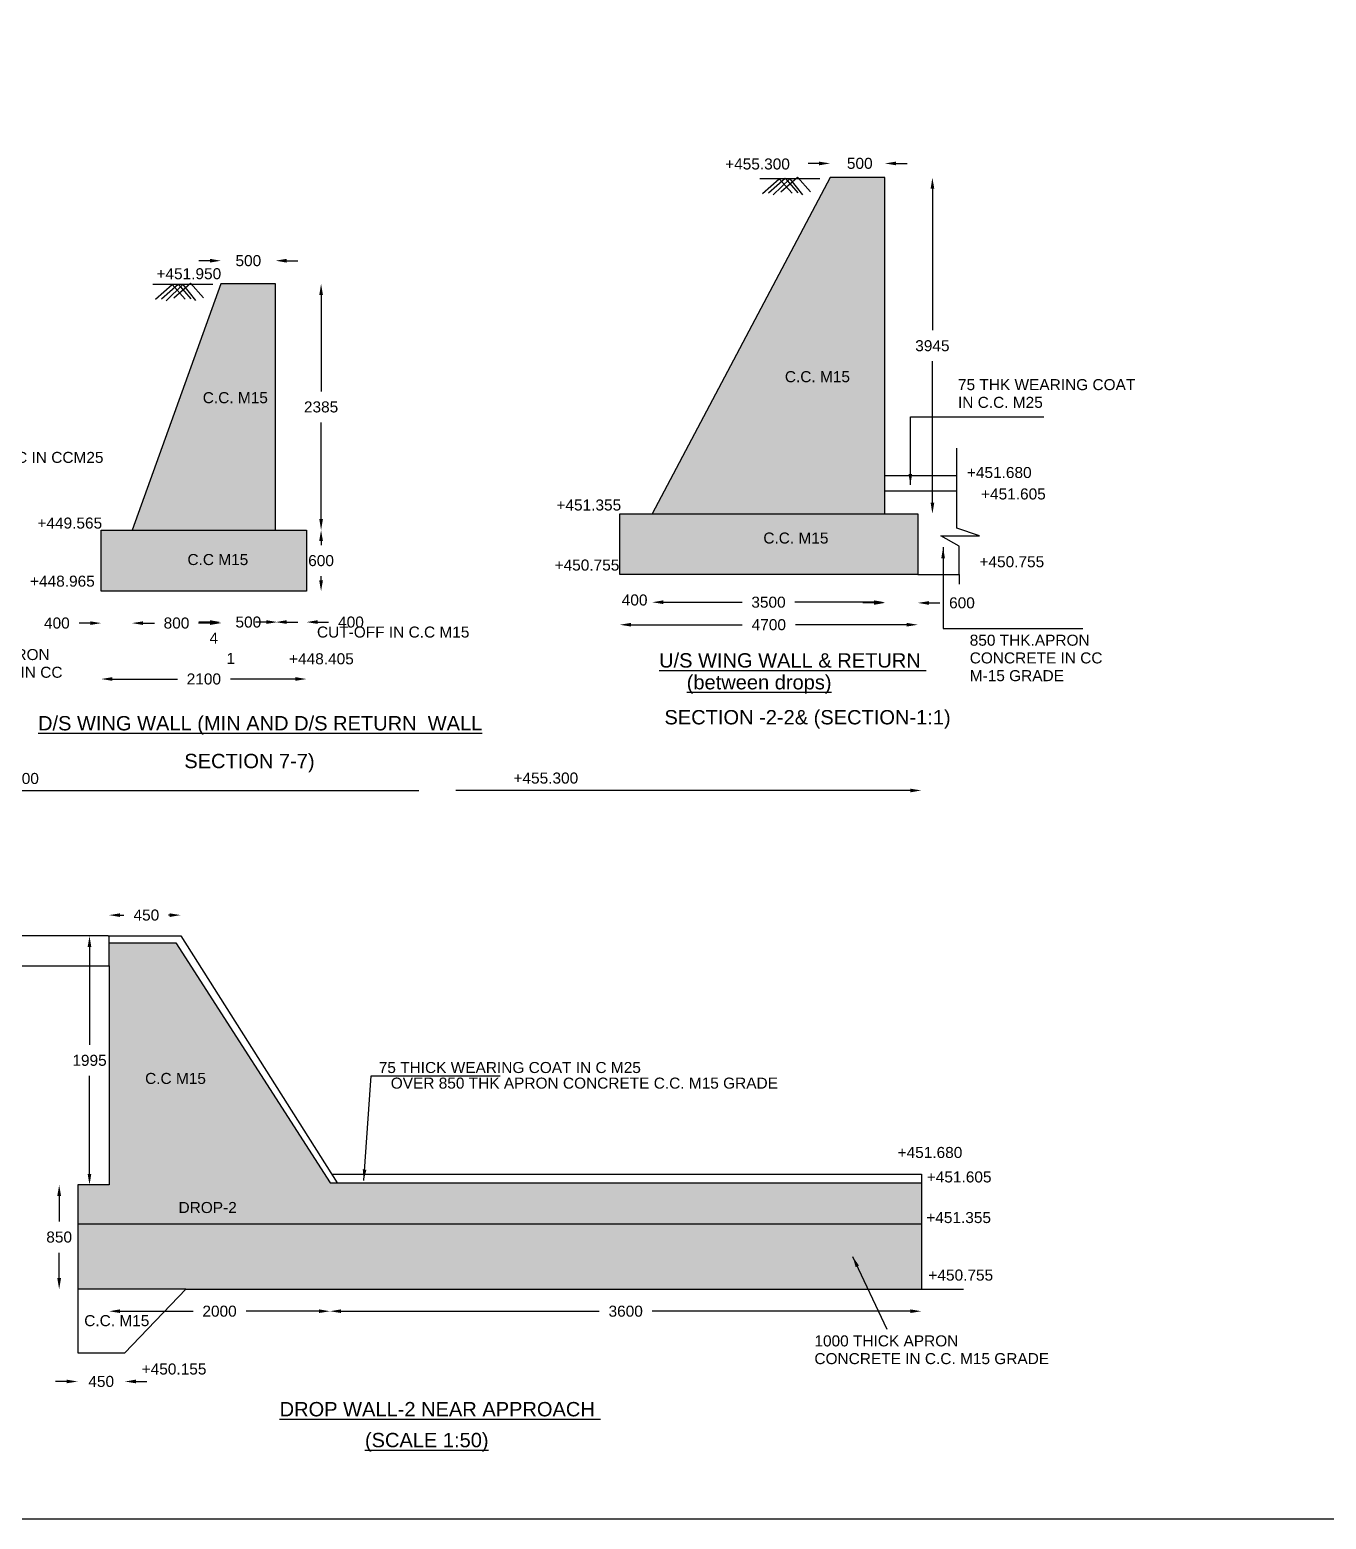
# Model space of a CAD drawing. Header units: inches. Extents: x 13 to 6403, y 6 to 3106.
# Drawn here: x 22.05 to 33.8, y 5.61 to 19.12 of the extents above; entities that cross this region are included whole.
import ezdxf

# ---------------------------------------------------------------- set-up
doc = ezdxf.new("R2010")
doc.units = ezdxf.units.IN
doc.header["$MEASUREMENT"] = 0
doc.styles.get("Standard").update_dxf_attribs({"font": 'arial.ttf', "height": 0.1})
doc.dimstyles.get("Standard").update_dxf_attribs({"dimtxt": 0.1, "dimasz": 0.1, "dimexe": 0.18, "dimexo": 0.0625, "dimgap": 0.09, "dimtad": 0, "dimtih": 1, "dimtoh": 1, "dimdec": 4, "dimzin": 0, "dimdsep": 46, "dimtxsty": 'Standard', "dimcen": 0, "dimse1": 1, "dimse2": 1, "dimadec": 0, "dimazin": 0, "dimtfac": 1, "dimtdec": 4, "dimtofl": 0, "dimtmove": 0, "dimatfit": 3, "dimfxl": 1, "dimtolj": 1, "dimtzin": 0, "dimarcsym": 0})
pattern_1 = [(50, (0, 0), (0.07172602, -0.00627521), [0.0075, -0.0825]), (355, (0, 0), (-0.01387513, 0.07521921), [0.006, -0.066]), (100.4514, (0.00598, -0.00052), (0.05785094, 0.06894395), [0.00637402, -0.07011421]), (46.1842, (0, 0.02), (0.1067241, -0.0165519), [0.01125, -0.12375]), (96.6356, (0.00889, 0.01862), (0.09346627, 0.0974118), [0.00956103, -0.1051713]), (351.1842, (0, 0.02), (0.0934662, 0.09741186), [0.009, -0.099]), (21, (0.01, 0.015), (0.05969071, -0.04026189), [0.0075, -0.0825]), (326, (0.01, 0.015), (0.02433153, 0.072515), [0.006, -0.066]), (71.4514, (0.014974, 0.011645), (0.08402226, 0.03225305), [0.00637402, -0.07011421]), (37.5, (0, 0), (0.001215986, 0.033289385), [0, -0.0652, 0, -0.067, 0, -0.06625]), (7.5, (0, 0), (0.026306954, 0.03944117), [0, -0.0382, 0, -0.0637, 0, -0.02525]), (327.5, (-0.0223, 0), (0.053382244, -0.002255487), [0, -0.025, 0, -0.078, 0, -0.1035]), (317.5, (-0.0323, 0), (0.05831862, 0.0100105), [0, -0.0325, 0, -0.0518, 0, -0.0735])]

# ---------------------------------------------------------------- blocks, each defined once
blk = doc.blocks.new('*D13')
at = {"color": 0, "lineweight": -2, "transparency": 16777216}
for p, q in [((21.456, 12.221), (25.574, 12.221)), ((30.028, 12.221), (25.91, 12.221))]:
    blk.add_line(p, q, dxfattribs=at)
at = {"color": 0, "transparency": 16777216}
for points in [[(21.456, 12.237), (21.456, 12.204), (21.356, 12.221)], [(30.028, 12.237), (30.028, 12.204), (30.128, 12.221)]]:
    blk.add_solid(points, dxfattribs=at)
at = {"layer": 'Defpoints', "color": 0, "transparency": 16777216}
for p in [(30.128, 12.221), (21.356, 10.903), (30.128, 7.7)]:
    blk.add_point(p, dxfattribs=at)
at = {"color": 0, "transparency": 16777216, "insert": (25.742, 12.221), "char_height": 0.1, "attachment_point": 5}
blk.add_mtext('\\A1;    ', dxfattribs=at)
blk = doc.blocks.new('*D14')
at = {"color": 0, "lineweight": -2, "transparency": 16777216}
for p, q in [((22.868, 11.091), (22.903, 11.091)), ((23.317, 11.091), (23.308, 11.091))]:
    blk.add_line(p, q, dxfattribs=at)
at = {"color": 0, "transparency": 16777216}
for points in [[(22.868, 11.107), (22.868, 11.074), (22.768, 11.091)], [(23.317, 11.107), (23.317, 11.074), (23.417, 11.091)]]:
    blk.add_solid(points, dxfattribs=at)
at = {"layer": 'Defpoints', "color": 0, "transparency": 16777216}
for p in [(23.417, 11.091), (22.768, 10.903), (23.417, 10.903)]:
    blk.add_point(p, dxfattribs=at)
at = {"color": 0, "transparency": 16777216, "insert": (23.106, 11.091), "char_height": 0.1, "attachment_point": 5}
blk.add_mtext('\\A1;450', dxfattribs=at)
blk = doc.blocks.new('*D15')
at = {"color": 0, "lineweight": -2, "transparency": 16777216}
for p, q in [((22.591, 10.803), (22.591, 9.915)), ((22.591, 8.745), (22.591, 9.633))]:
    blk.add_line(p, q, dxfattribs=at)
at = {"color": 0, "transparency": 16777216}
for points in [[(22.574, 10.803), (22.607, 10.803), (22.591, 10.903)], [(22.574, 8.745), (22.607, 8.745), (22.591, 8.645)]]:
    blk.add_solid(points, dxfattribs=at)
at = {"layer": 'Defpoints', "color": 0, "transparency": 16777216}
for p in [(22.642, 10.903), (22.57, 8.645), (22.591, 8.645)]:
    blk.add_point(p, dxfattribs=at)
at = {"color": 0, "transparency": 16777216, "insert": (22.591, 9.774), "char_height": 0.1, "attachment_point": 5}
blk.add_mtext('\\A1;1995', dxfattribs=at)
blk = doc.blocks.new('*D16')
at = {"color": 0, "lineweight": -2, "transparency": 16777216}
for p, q in [((22.316, 8.545), (22.316, 8.313)), ((22.316, 7.8), (22.316, 8.031))]:
    blk.add_line(p, q, dxfattribs=at)
at = {"color": 0, "transparency": 16777216}
for points in [[(22.299, 8.545), (22.333, 8.545), (22.316, 8.645)], [(22.299, 7.8), (22.333, 7.8), (22.316, 7.7)]]:
    blk.add_solid(points, dxfattribs=at)
at = {"layer": 'Defpoints', "color": 0, "transparency": 16777216}
for p in [(22.484, 8.645), (22.316, 7.7), (22.484, 7.7)]:
    blk.add_point(p, dxfattribs=at)
at = {"color": 0, "transparency": 16777216, "insert": (22.316, 8.172), "char_height": 0.1, "attachment_point": 5}
blk.add_mtext('\\A1;850', dxfattribs=at)
blk = doc.blocks.new('*D17')
at = {"color": 0, "lineweight": -2, "transparency": 16777216}
for p, q in [((22.868, 7.5), (23.529, 7.5)), ((24.67, 7.5), (24.009, 7.5))]:
    blk.add_line(p, q, dxfattribs=at)
at = {"color": 0, "transparency": 16777216}
for points in [[(22.868, 7.517), (22.868, 7.484), (22.768, 7.5)], [(24.67, 7.517), (24.67, 7.484), (24.77, 7.5)]]:
    blk.add_solid(points, dxfattribs=at)
at = {"layer": 'Defpoints', "color": 0, "transparency": 16777216}
for p in [(22.768, 8.645), (24.77, 8.663), (24.77, 7.5)]:
    blk.add_point(p, dxfattribs=at)
at = {"color": 0, "transparency": 16777216, "insert": (23.769, 7.5), "char_height": 0.1, "attachment_point": 5}
blk.add_mtext('\\A1;2000', dxfattribs=at)
blk = doc.blocks.new('*D18')
at = {"color": 0, "lineweight": -2, "transparency": 16777216}
for p, q in [((22.384, 6.863), (22.284, 6.863)), ((23.011, 6.863), (23.111, 6.863))]:
    blk.add_line(p, q, dxfattribs=at)
at = {"color": 0, "transparency": 16777216}
for points in [[(22.384, 6.88), (22.384, 6.847), (22.484, 6.863)], [(23.011, 6.88), (23.011, 6.847), (22.911, 6.863)]]:
    blk.add_solid(points, dxfattribs=at)
at = {"layer": 'Defpoints', "color": 0, "transparency": 16777216}
for p in [(22.484, 7.124), (22.911, 7.124), (22.911, 6.863)]:
    blk.add_point(p, dxfattribs=at)
at = {"color": 0, "transparency": 16777216, "insert": (22.697, 6.863), "char_height": 0.1, "attachment_point": 5}
blk.add_mtext('\\A1;450', dxfattribs=at)
blk = doc.blocks.new('*D19')
at = {"color": 0, "lineweight": -2, "transparency": 16777216}
for p, q in [((24.87, 7.5), (27.21, 7.5)), ((30.028, 7.5), (27.688, 7.5))]:
    blk.add_line(p, q, dxfattribs=at)
at = {"color": 0, "transparency": 16777216}
for points in [[(24.87, 7.517), (24.87, 7.484), (24.77, 7.5)], [(30.028, 7.517), (30.028, 7.484), (30.128, 7.5)]]:
    blk.add_solid(points, dxfattribs=at)
at = {"layer": 'Defpoints', "color": 0, "transparency": 16777216}
for p in [(24.77, 8.663), (30.128, 8.663), (30.128, 7.5)]:
    blk.add_point(p, dxfattribs=at)
at = {"color": 0, "transparency": 16777216, "insert": (27.449, 7.5), "char_height": 0.1, "attachment_point": 5}
blk.add_mtext('\\A1;3600', dxfattribs=at)
blk = doc.blocks.new('*D25')
at = {"color": 0, "lineweight": -2, "transparency": 16777216}
for p, q in [((29.202, 17.905), (29.102, 17.905)), ((29.898, 17.905), (29.998, 17.905))]:
    blk.add_line(p, q, dxfattribs=at)
at = {"color": 0, "transparency": 16777216}
for points in [[(29.202, 17.921), (29.202, 17.888), (29.302, 17.905)], [(29.898, 17.921), (29.898, 17.888), (29.798, 17.905)]]:
    blk.add_solid(points, dxfattribs=at)
at = {"layer": 'Defpoints', "color": 0, "transparency": 16777216}
for p in [(29.798, 17.905), (29.302, 17.776), (29.798, 17.776)]:
    blk.add_point(p, dxfattribs=at)
at = {"color": 0, "transparency": 16777216, "insert": (29.57, 17.905), "char_height": 0.1, "attachment_point": 5}
blk.add_mtext('\\A1;500', dxfattribs=at)
blk = doc.blocks.new('*D26')
at = {"color": 0, "lineweight": -2, "transparency": 16777216}
for p, q in [((30.228, 17.676), (30.228, 16.393)), ((30.228, 14.829), (30.228, 16.111))]:
    blk.add_line(p, q, dxfattribs=at)
at = {"color": 0, "transparency": 16777216}
for points in [[(30.212, 17.676), (30.245, 17.676), (30.228, 17.776)], [(30.212, 14.829), (30.245, 14.829), (30.228, 14.729)]]:
    blk.add_solid(points, dxfattribs=at)
at = {"layer": 'Defpoints', "color": 0, "transparency": 16777216}
for p in [(29.798, 17.776), (29.798, 14.729), (30.228, 14.729)]:
    blk.add_point(p, dxfattribs=at)
at = {"color": 0, "transparency": 16777216, "insert": (30.228, 16.252), "char_height": 0.1, "attachment_point": 5}
blk.add_mtext('\\A1;3945', dxfattribs=at)
blk = doc.blocks.new('*D27')
at = {"layer": 'Defpoints', "color": 0, "transparency": 16777216}
for p in [(27.396, 14.729), (27.689, 14.729), (27.689, 13.947)]:
    blk.add_point(p, dxfattribs=at)
at = {"color": 0, "transparency": 16777216, "insert": (27.53, 13.947), "char_height": 0.1, "attachment_point": 5}
blk.add_mtext('\\A1;400', dxfattribs=at)
blk = doc.blocks.new('*D28')
at = {"color": 0, "lineweight": -2, "transparency": 16777216}
for p, q in [((27.789, 13.927), (28.504, 13.927)), ((29.698, 13.927), (28.983, 13.927))]:
    blk.add_line(p, q, dxfattribs=at)
at = {"color": 0, "transparency": 16777216}
for points in [[(27.789, 13.944), (27.789, 13.911), (27.689, 13.927)], [(29.698, 13.944), (29.698, 13.911), (29.798, 13.927)]]:
    blk.add_solid(points, dxfattribs=at)
at = {"layer": 'Defpoints', "color": 0, "transparency": 16777216}
for p in [(27.689, 14.729), (29.798, 14.729), (29.798, 13.927)]:
    blk.add_point(p, dxfattribs=at)
at = {"color": 0, "transparency": 16777216, "insert": (28.743, 13.927), "char_height": 0.1, "attachment_point": 5}
blk.add_mtext('\\A1;3500', dxfattribs=at)
blk = doc.blocks.new('*D29')
at = {"color": 0, "lineweight": -2, "transparency": 16777216}
for p, q in [((29.698, 13.921), (29.598, 13.921)), ((30.196, 13.921), (30.296, 13.921))]:
    blk.add_line(p, q, dxfattribs=at)
at = {"color": 0, "transparency": 16777216}
for points in [[(29.698, 13.937), (29.698, 13.904), (29.798, 13.921)], [(30.196, 13.937), (30.196, 13.904), (30.096, 13.921)]]:
    blk.add_solid(points, dxfattribs=at)
at = {"layer": 'Defpoints', "color": 0, "transparency": 16777216}
for p in [(29.798, 14.729), (30.096, 14.729), (30.096, 13.921)]:
    blk.add_point(p, dxfattribs=at)
at = {"color": 0, "transparency": 16777216, "insert": (30.496, 13.921), "char_height": 0.1, "attachment_point": 5}
blk.add_mtext('\\A1;600', dxfattribs=at)
blk = doc.blocks.new('*D30')
at = {"color": 0, "lineweight": -2, "transparency": 16777216}
for p, q in [((27.496, 13.723), (28.505, 13.723)), ((29.996, 13.723), (28.987, 13.723))]:
    blk.add_line(p, q, dxfattribs=at)
at = {"color": 0, "transparency": 16777216}
for points in [[(27.496, 13.74), (27.496, 13.707), (27.396, 13.723)], [(29.996, 13.74), (29.996, 13.707), (30.096, 13.723)]]:
    blk.add_solid(points, dxfattribs=at)
at = {"layer": 'Defpoints', "color": 0, "transparency": 16777216}
for p in [(27.396, 14.729), (30.096, 14.729), (30.096, 13.723)]:
    blk.add_point(p, dxfattribs=at)
at = {"color": 0, "transparency": 16777216, "insert": (28.746, 13.723), "char_height": 0.1, "attachment_point": 5}
blk.add_mtext('\\A1;4700', dxfattribs=at)
blk = doc.blocks.new('*D31')
at = {"color": 0, "lineweight": -2, "transparency": 16777216}
for p, q in [((23.682, 17.023), (23.582, 17.023)), ((24.377, 17.023), (24.477, 17.023))]:
    blk.add_line(p, q, dxfattribs=at)
at = {"color": 0, "transparency": 16777216}
for points in [[(23.682, 17.04), (23.682, 17.006), (23.782, 17.023)], [(24.377, 17.04), (24.377, 17.006), (24.277, 17.023)]]:
    blk.add_solid(points, dxfattribs=at)
at = {"layer": 'Defpoints', "color": 0, "transparency": 16777216}
for p in [(24.277, 17.023), (23.782, 16.813), (24.277, 16.813)]:
    blk.add_point(p, dxfattribs=at)
at = {"color": 0, "transparency": 16777216, "insert": (24.03, 17.023), "char_height": 0.1, "attachment_point": 5}
blk.add_mtext('\\A1;500', dxfattribs=at)
blk = doc.blocks.new('*D32')
at = {"color": 0, "lineweight": -2, "transparency": 16777216}
for p, q in [((24.689, 16.713), (24.689, 15.838)), ((24.689, 14.681), (24.689, 15.556))]:
    blk.add_line(p, q, dxfattribs=at)
at = {"color": 0, "transparency": 16777216}
for points in [[(24.673, 16.713), (24.706, 16.713), (24.689, 16.813)], [(24.673, 14.681), (24.706, 14.681), (24.689, 14.581)]]:
    blk.add_solid(points, dxfattribs=at)
at = {"layer": 'Defpoints', "color": 0, "transparency": 16777216}
for p in [(24.277, 16.813), (24.277, 14.581), (24.689, 14.581)]:
    blk.add_point(p, dxfattribs=at)
at = {"color": 0, "transparency": 16777216, "insert": (24.689, 15.697), "char_height": 0.1, "attachment_point": 5}
blk.add_mtext('\\A1;2385', dxfattribs=at)
blk = doc.blocks.new('*D33')
at = {"color": 0, "lineweight": -2, "transparency": 16777216}
for p, q in [((24.689, 14.481), (24.689, 14.445)), ((24.689, 14.127), (24.689, 14.163))]:
    blk.add_line(p, q, dxfattribs=at)
at = {"color": 0, "transparency": 16777216}
for points in [[(24.672, 14.481), (24.706, 14.481), (24.689, 14.581)], [(24.672, 14.127), (24.706, 14.127), (24.689, 14.027)]]:
    blk.add_solid(points, dxfattribs=at)
at = {"layer": 'Defpoints', "color": 0, "transparency": 16777216}
for p in [(24.557, 14.581), (24.557, 14.027), (24.689, 14.027)]:
    blk.add_point(p, dxfattribs=at)
at = {"color": 0, "transparency": 16777216, "insert": (24.689, 14.304), "char_height": 0.1, "attachment_point": 5}
blk.add_mtext('\\A1;600', dxfattribs=at)
blk = doc.blocks.new('*D34')
at = {"color": 0, "lineweight": -2, "transparency": 16777216}
for p, q in [((22.597, 13.738), (22.497, 13.738)), ((23.076, 13.738), (23.176, 13.738))]:
    blk.add_line(p, q, dxfattribs=at)
at = {"color": 0, "transparency": 16777216}
for points in [[(22.597, 13.754), (22.597, 13.721), (22.697, 13.738)], [(23.076, 13.754), (23.076, 13.721), (22.976, 13.738)]]:
    blk.add_solid(points, dxfattribs=at)
at = {"layer": 'Defpoints', "color": 0, "transparency": 16777216}
for p in [(22.697, 14.581), (22.976, 14.581), (22.976, 13.738)]:
    blk.add_point(p, dxfattribs=at)
at = {"color": 0, "transparency": 16777216, "insert": (22.295, 13.738), "char_height": 0.1, "attachment_point": 5}
blk.add_mtext('\\A1;400', dxfattribs=at)
blk = doc.blocks.new('*D35')
at = {"color": 0, "lineweight": -2, "transparency": 16777216}
for p, q in [((23.076, 13.738), (23.179, 13.738)), ((23.682, 13.738), (23.579, 13.738))]:
    blk.add_line(p, q, dxfattribs=at)
at = {"color": 0, "transparency": 16777216}
for points in [[(23.076, 13.754), (23.076, 13.721), (22.976, 13.738)], [(23.682, 13.754), (23.682, 13.721), (23.782, 13.738)]]:
    blk.add_solid(points, dxfattribs=at)
at = {"layer": 'Defpoints', "color": 0, "transparency": 16777216}
for p in [(23.782, 16.813), (22.976, 14.581), (23.782, 13.738)]:
    blk.add_point(p, dxfattribs=at)
at = {"color": 0, "transparency": 16777216, "insert": (23.379, 13.738), "char_height": 0.1, "attachment_point": 5}
blk.add_mtext('\\A1;800', dxfattribs=at)
blk = doc.blocks.new('*D36')
at = {"color": 0, "lineweight": -2, "transparency": 16777216}
for p, q in [((24.194, 13.747), (24.094, 13.747)), ((24.657, 13.747), (24.757, 13.747))]:
    blk.add_line(p, q, dxfattribs=at)
at = {"color": 0, "transparency": 16777216}
for points in [[(24.194, 13.764), (24.194, 13.731), (24.294, 13.747)], [(24.657, 13.764), (24.657, 13.731), (24.557, 13.747)]]:
    blk.add_solid(points, dxfattribs=at)
at = {"layer": 'Defpoints', "color": 0, "transparency": 16777216}
for p in [(24.294, 14.581), (24.557, 14.581), (24.557, 13.747)]:
    blk.add_point(p, dxfattribs=at)
at = {"color": 0, "transparency": 16777216, "insert": (24.96, 13.747), "char_height": 0.1, "attachment_point": 5}
blk.add_mtext('\\A1;400', dxfattribs=at)
blk = doc.blocks.new('*D37')
at = {"color": 0, "lineweight": -2, "transparency": 16777216}
for p, q in [((23.682, 13.747), (23.582, 13.747)), ((24.377, 13.747), (24.477, 13.747))]:
    blk.add_line(p, q, dxfattribs=at)
at = {"color": 0, "transparency": 16777216}
for points in [[(23.682, 13.764), (23.682, 13.731), (23.782, 13.747)], [(24.377, 13.764), (24.377, 13.731), (24.277, 13.747)]]:
    blk.add_solid(points, dxfattribs=at)
at = {"layer": 'Defpoints', "color": 0, "transparency": 16777216}
for p in [(23.782, 16.813), (24.277, 14.581), (24.277, 13.747)]:
    blk.add_point(p, dxfattribs=at)
at = {"color": 0, "transparency": 16777216, "insert": (24.03, 13.747), "char_height": 0.1, "attachment_point": 5}
blk.add_mtext('\\A1;500', dxfattribs=at)
blk = doc.blocks.new('*D38')
at = {"color": 0, "lineweight": -2, "transparency": 16777216}
for p, q in [((22.797, 13.231), (23.387, 13.231)), ((24.457, 13.231), (23.867, 13.231))]:
    blk.add_line(p, q, dxfattribs=at)
at = {"color": 0, "transparency": 16777216}
for points in [[(22.797, 13.248), (22.797, 13.215), (22.697, 13.231)], [(24.457, 13.248), (24.457, 13.215), (24.557, 13.231)]]:
    blk.add_solid(points, dxfattribs=at)
at = {"layer": 'Defpoints', "color": 0, "transparency": 16777216}
for p in [(22.697, 14.027), (24.557, 14.027), (24.557, 13.231)]:
    blk.add_point(p, dxfattribs=at)
at = {"color": 0, "transparency": 16777216, "insert": (23.627, 13.231), "char_height": 0.1, "attachment_point": 5}
blk.add_mtext('\\A1;2100', dxfattribs=at)

msp = doc.modelspace()

# ---------------------------------------------------------------- hatches: boundary and pattern name
h = msp.add_hatch()
h.set_pattern_fill('AR-CONC', color=0, scale=0.01, style=0)
h.set_pattern_definition(pattern_1)
h.paths.add_polyline_path([(29.79763, 17.77586), (29.3025, 17.77586), (27.68935, 14.72867), (29.79763, 14.72867)])
h.paths.add_polyline_path([(28.86545, 15.89429), (29.54594, 15.89429), (29.54594, 16.04941), (28.86545, 16.04941)], flags=24)
h = msp.add_hatch()
h.set_pattern_fill('AR-CONC', color=0, scale=0.01, style=0)
h.set_pattern_definition(pattern_1)
h.paths.add_polyline_path([(24.27711, 16.8131), (23.78214, 16.8131), (22.9761, 14.58122), (24.27711, 14.58122)])
h.paths.add_polyline_path([(23.59124, 15.70392), (24.23292, 15.70392), (24.23292, 15.85903), (23.59124, 15.85903)], flags=24)
h = msp.add_hatch()
h.set_pattern_fill('AR-CONC', color=0, scale=0.01, style=0)
h.set_pattern_definition(pattern_1)
h.paths.add_polyline_path([(30.09583, 14.72867), (27.39564, 14.72867), (27.39564, 14.17767), (30.09583, 14.17767)])
h.paths.add_polyline_path([(28.67038, 14.4317), (29.35087, 14.4317), (29.35087, 14.58682), (28.67038, 14.58682)], flags=24)
h = msp.add_hatch()
h.set_pattern_fill('AR-CONC', color=0, scale=0.01, style=0)
h.set_pattern_definition(pattern_1)
h.paths.add_polyline_path([(24.55739, 14.58122), (22.69732, 14.58122), (22.69732, 14.02697), (24.55739, 14.02697)])
h.paths.add_polyline_path([(23.45245, 14.23658), (24.05531, 14.23658), (24.05531, 14.3917), (23.45245, 14.3917)], flags=24)
h = msp.add_hatch()
h.set_pattern_fill('AR-CONC', color=0, scale=0.01, style=0)
h.set_pattern_definition(pattern_1)
h.paths.add_polyline_path([(23.37225, 10.83919), (22.7681, 10.83919), (22.7681, 10.6312), (22.7681, 8.64465), (22.48441, 8.64465), (22.48441, 8.29094), (30.12805, 8.29094), (30.12805, 8.66316), (24.83352, 8.66316), (24.77044, 8.66316)])
h.paths.add_polyline_path([(23.37161, 8.36282), (23.95118, 8.36282), (23.95118, 8.51804), (23.37161, 8.51804)], flags=24)
h.paths.add_polyline_path([(23.06869, 9.53289), (23.67155, 9.53289), (23.67155, 9.68801), (23.06869, 9.68801)], flags=24)
h = msp.add_hatch()
h.set_pattern_fill('AR-CONC', color=0, scale=0.01, style=0)
h.set_pattern_definition(pattern_1)
h.paths.add_polyline_path([(30.12805, 8.29094), (22.48441, 8.29094), (22.48441, 7.69997), (23.46402, 7.69997), (30.12805, 7.69997)])

# ---------------------------------------------------------------- linework, layer by layer
at = {"color": 0}
for points in [[(59.86272, 5.61483), (12.95865, 5.61483), (12.95865, 32.67904), (59.86272, 32.67904)], [(27.39564, 14.72867), (30.09583, 14.72867), (30.09583, 14.17767), (27.39564, 14.17767)], [(22.69732, 14.58122), (24.55739, 14.58122), (24.55739, 14.02697), (22.69732, 14.02697)]]:
    msp.add_lwpolyline(points, close=True, dxfattribs=at)
for points in [[(29.79763, 14.72867), (29.79763, 17.77586), (29.3025, 17.77586), (27.68935, 14.72867)], [(29.20683, 17.76609), (28.66452, 17.76609)], [(28.68887, 17.63305), (28.83988, 17.76609), (28.95634, 17.6339)], [(28.74245, 17.63792), (28.89346, 17.77096), (29.00992, 17.63877)], [(28.78467, 17.62007), (28.93567, 17.76609), (29.05214, 17.62092)], [(28.85507, 17.64682), (29.00608, 17.77987), (29.12254, 17.64768)], [(24.27711, 14.58122), (24.27711, 16.8131), (23.78214, 16.8131), (22.9761, 14.58122)], [(23.70706, 16.80602), (23.16475, 16.80602)], [(23.1891, 16.67298), (23.34011, 16.80602), (23.45657, 16.67383)], [(23.24268, 16.67785), (23.39369, 16.81089), (23.51015, 16.6787)], [(23.2849, 16.66), (23.4359, 16.80602), (23.55237, 16.66085)], [(23.3553, 16.68675), (23.50631, 16.8198), (23.62277, 16.6876)], [(30.46932, 14.17767), (30.46932, 14.43455), (30.30467, 14.52958), (30.65383, 14.52958), (30.44827, 14.59725), (30.44827, 15.32283)], [(29.79763, 15.07569), (30.44827, 15.07569)], [(29.79763, 14.93654), (30.44827, 14.93654)], [(30.09583, 14.17767), (30.46932, 14.17767), (30.46932, 14.09174)], [(22.76013, 10.9025), (21.35596, 10.9025), (21.35596, 10.6312)], [(22.76013, 10.9025), (23.41697, 10.9025), (24.83352, 8.66316), (30.12805, 8.66316), (30.12805, 7.69997), (30.50994, 7.70103)], [(22.7681, 10.6312), (22.7681, 10.9025)], [(22.7681, 10.83919), (23.37225, 10.83919), (24.77044, 8.66316), (24.83352, 8.66316)], [(21.35596, 10.6312), (22.7681, 10.6312)], [(22.7681, 10.6312), (22.7681, 8.64465), (22.48441, 8.64465), (22.48441, 7.12389), (22.91054, 7.12389), (23.46402, 7.69997), (30.12805, 7.69997)], [(24.78309, 8.74288), (30.12805, 8.74288), (30.12805, 8.66316)], [(22.48441, 8.29094), (30.12805, 8.29094)], [(23.46402, 7.69997), (22.48441, 7.69997)]]:
    msp.add_lwpolyline(points, dxfattribs=at)

# ---------------------------------------------------------------- texts
for s, height, p in [('+455.300', 0.1, (28.35025, 17.84985)), ('+451.950 ', 0.1, (23.19752, 16.85523)), ('C.C. M15 ', 0.1, (28.8913, 15.92185)), ('75 THK WEARING COAT ', 0.1, (30.45989, 15.84973)), ('C.C. M15', 0.1, (23.6171, 15.73147)), ('IN C.C. M25', 0.1, (30.45989, 15.68909)), ('75 THK IN WC IN CCM25', 0.1, (21.1033, 15.19001)), ('+451.680', 0.1, (30.54059, 15.05316)), ('+451.355', 0.1, (26.82166, 14.75858)), ('+451.605', 0.1, (30.66875, 14.85876)), ('+449.565', 0.1, (22.11888, 14.59491)), ('C.C. M15 ', 0.1, (28.69623, 14.45926)), ('C.C M15', 0.1, (23.4783, 14.26414)), ('+450.755', 0.1, (26.80502, 14.21426)), ('+450.755', 0.1, (30.65455, 14.24435)), ('+448.965', 0.1, (22.05204, 14.06819)), ('4', 0.1, (23.67834, 13.5522)), ('CUT-OFF IN C.C M15 ', 0.1, (24.65177, 13.60679)), ('850 THK.APRON', 0.1, (21.14332, 13.40298)), ('850 THK.APRON', 0.1, (30.56632, 13.53292)), ('1', 0.1, (23.83204, 13.36797)), ('+448.405', 0.1, (24.39902, 13.36455)), ('%%UU/S WING WALL & RETURN ', 0.13, (27.75166, 13.33503)), ('CONCRETE IN CC', 0.1, (30.56632, 13.37228)), ('CONCRETE IN CC', 0.1, (21.14332, 13.24233)), ('%%U(between drops)', 0.13, (28.0021, 13.13714)), ('M-15 GRADE ', 0.1, (30.56632, 13.21163)), ('%%UD/S WING WALL (MIN AND D/S RETURN  WALL', 0.13, (22.12443, 12.76539)), ('SECTION -2-2& (SECTION-1:1)', 0.13, (27.80025, 12.81977)), ('SECTION 7-7)', 0.13, (23.44994, 12.42288)), ('+453.300', 0.1, (21.54565, 12.2796)), ('+455.300', 0.1, (26.43222, 12.28349)), ('75 THICK WEARING COAT IN C M25', 0.1, (25.21167, 9.65948)), ('C.C M15', 0.1, (23.09454, 9.56045)), ('OVER 850 THK APRON CONCRETE C.C. M15 GRADE', 0.1, (25.32032, 9.51792)), ('+451.680', 0.1, (29.91261, 8.88935)), ('+451.605', 0.1, (30.17715, 8.66757)), ('DROP-2', 0.1, (23.39748, 8.39039)), ('+451.355', 0.1, (30.17243, 8.29951)), ('+450.755', 0.1, (30.19196, 7.77769)), ('C.C. M15 ', 0.1, (22.543, 7.36472)), ('1000 THICK APRON ', 0.1, (29.15912, 7.18131)), ('+450.155', 0.1, (23.06359, 6.92654)), ('CONCRETE IN C.C. M15 GRADE ', 0.1, (29.15912, 7.02066)), ('%%UDROP WALL-2 NEAR APPROACH ', 0.13, (24.31368, 6.5473)), ('%%U(SCALE 1:50)', 0.13, (25.08629, 6.26726))]:
    msp.add_text(s, height=height, dxfattribs=at).set_placement(p)

# ---------------------------------------------------------------- dimensions: what is measured, and where the dimension line sits
for base, p1, p2, text, picture, middle in [((29.79763, 17.90481), (29.3025, 17.77586), (29.79763, 17.77586), '500', '*D25', (29.57049, 17.90481)), ((24.27711, 17.02288), (23.78214, 16.8131), (24.27711, 16.8131), '500', '*D31', (24.02963, 17.02288)), ((24.27711, 13.74739), (23.78214, 16.8131), (24.27711, 14.58122), '500', '*D37', (24.02963, 13.74739)), ((27.68935, 13.9471), (27.39564, 14.72867), (27.68935, 14.72867), '400', '*D27', (27.52988, 13.9471)), ((22.9761, 13.73761), (22.69732, 14.58122), (22.9761, 14.58122), '400', '*D34', (22.29501, 13.73761)), ((23.41697, 11.09063), (22.7681, 10.9025), (23.41697, 10.9025), '450', '*D14', (23.10559, 11.09063)), ((22.91054, 6.86337), (22.48441, 7.12389), (22.91054, 7.12389), '450', '*D18', (22.69748, 6.86337))]:
    dim = msp.add_linear_dim(base=base, p1=p1, p2=p2, text=text, dimstyle='Standard', dxfattribs=at)
    dim.commit()
    dim.dimension.update_dxf_attribs({"geometry": picture, "text_midpoint": middle, "dimtype": 160})
for base, p1, p2, text, picture, middle in [((30.22827, 14.72867), (29.79763, 17.77586), (29.79763, 14.72867), '3945', '*D26', (30.22827, 16.25227)), ((24.68928, 14.58122), (24.27711, 16.8131), (24.27711, 14.58122), '2385', '*D32', (24.68928, 15.69716)), ((22.59064, 8.64465), (22.64244, 10.9025), (22.56984, 8.64465), '1995', '*D15', (22.59064, 9.77358)), ((22.31584, 7.69997), (22.48441, 8.64465), (22.48441, 7.69997), '850', '*D16', (22.31584, 8.17231))]:
    dim = msp.add_linear_dim(base=base, p1=p1, p2=p2, angle=90, text=text, dimstyle='Standard', dxfattribs=at)
    dim.commit()
    dim.dimension.update_dxf_attribs({"geometry": picture, "text_midpoint": middle})
for base, p1, p2, text, picture, middle in [((23.78214, 13.73761), (22.9761, 14.58122), (23.78214, 16.8131), '800', '*D35', (23.37912, 13.73761)), ((30.09583, 13.72337), (27.39564, 14.72867), (30.09583, 14.72867), '4700', '*D30', (28.74574, 13.72337)), ((29.79763, 13.92736), (27.68935, 14.72867), (29.79763, 14.72867), '3500', '*D28', (28.74349, 13.92736)), ((30.09583, 13.92078), (29.79763, 14.72867), (30.09583, 14.72867), '600', '*D29', (30.4964, 13.92078)), ((24.55739, 13.74739), (24.29377, 14.58122), (24.55739, 14.58122), '400', '*D36', (24.9597, 13.74739)), ((24.55739, 13.23135), (22.69732, 14.02697), (24.55739, 14.02697), '2100', '*D38', (23.62735, 13.23135)), ((30.12805, 12.22054), (21.35596, 10.9025), (30.12805, 7.69997), '    ', '*D13', (25.742, 12.22054)), ((24.77044, 7.50037), (22.7681, 8.64465), (24.77044, 8.66316), '2000', '*D17', (23.76927, 7.50037)), ((30.12805, 7.50037), (24.77044, 8.66316), (30.12805, 8.66316), '3600', '*D19', (27.44924, 7.50037))]:
    dim = msp.add_linear_dim(base=base, p1=p1, p2=p2, text=text, dimstyle='Standard', dxfattribs=at)
    dim.commit()
    dim.dimension.update_dxf_attribs({"geometry": picture, "text_midpoint": middle})
dim = msp.add_linear_dim(base=(24.68896, 14.02697), p1=(24.55739, 14.58122), p2=(24.55739, 14.02697), angle=90, text='600', dimstyle='Standard', dxfattribs=at)
dim.commit()
dim.dimension.update_dxf_attribs({"geometry": '*D33', "text_midpoint": (24.68896, 14.30409), "dimtype": 160})

# ---------------------------------------------------------------- leaders
for points in [[(30.02855, 14.99068), (30.02855, 15.60741), (31.23713, 15.60741)], [(30.32522, 14.42599), (30.32522, 13.68891), (31.5908, 13.68891)], [(25.07593, 8.68472), (25.14301, 9.63295), (26.31191, 9.63295)], [(29.50519, 7.99774), (29.81423, 7.33779)]]:
    msp.add_leader(points, dimstyle='Standard', override={"dimgap": 0.09, "dimtad": 0}, dxfattribs=at)

doc.saveas('drawing.dxf')
